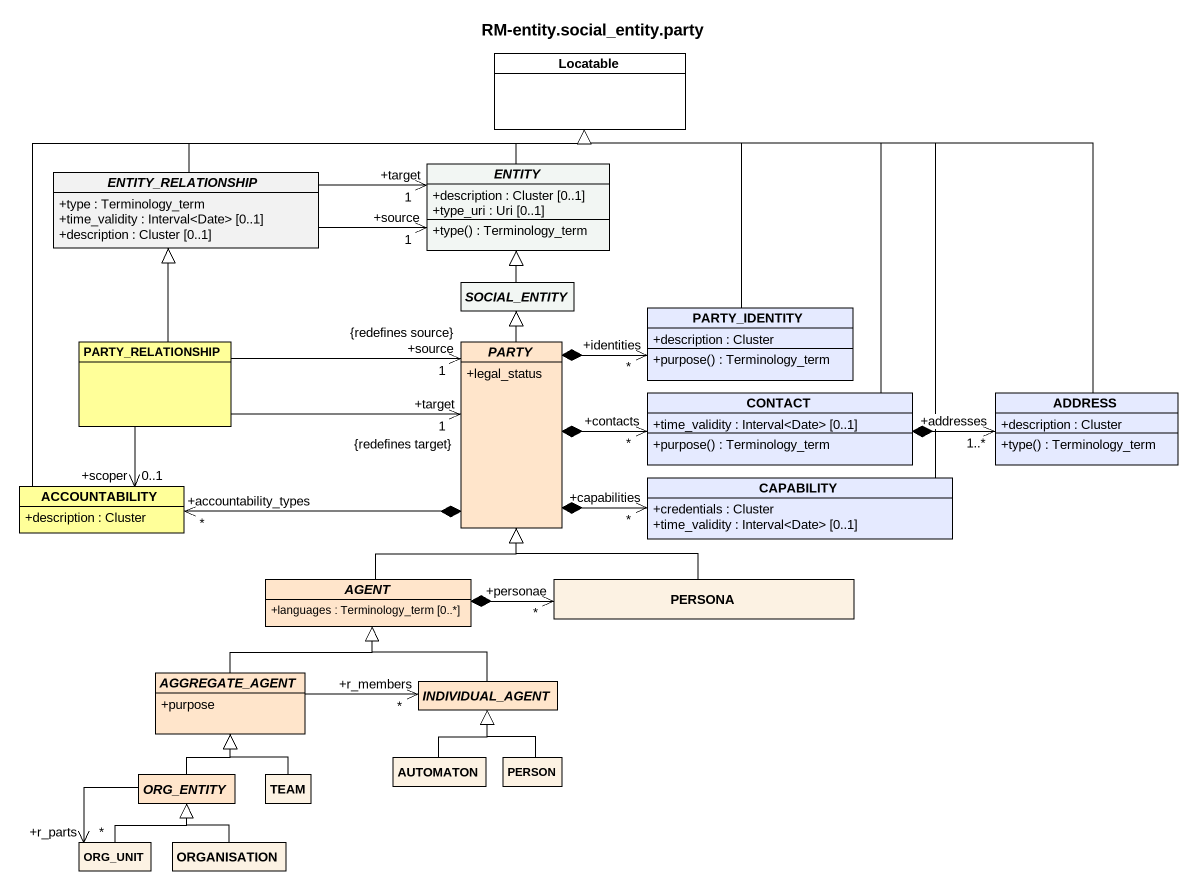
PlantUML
@startuml
title RM-entity.social_entity.party
hide circle
hide empty members
skinparam classAttributeIconSize 0
class Locatable #FFFFFF
abstract class "ENTITY" as ENTITY_ #F2F6F3 {
  +description : Cluster [0..1]
  +type_uri : Uri [0..1]
  +type() : Terminology_term
}
abstract class ENTITY_RELATIONSHIP #F2F2F2 {
  +type : Terminology_term
  +time_validity : Interval<Date> [0..1]
  +description : Cluster [0..1]
}
abstract class SOCIAL_ENTITY #F2F6F3
class PARTY_IDENTITY #E5EAFF {
  +description : Cluster
  +purpose() : Terminology_term
}
class PARTY_RELATIONSHIP #FFFF99
abstract class PARTY #FFE5CB {
  +legal_status
}
class CONTACT #E5EAFF {
  +time_validity : Interval<Date> [0..1]
  +purpose() : Terminology_term
}
class ADDRESS #E5EAFF {
  +description : Cluster
  +type() : Terminology_term
}
class ACCOUNTABILITY #FFFF99 {
  +description : Cluster
}
class CAPABILITY #E5EAFF {
  +credentials : Cluster
  +time_validity : Interval<Date> [0..1]
}
abstract class "AGENT" as AGENT_ #FFE5CB {
  +languages : Terminology_term [0..*]
}
class PERSONA
abstract class AGGREGATE_AGENT #FFE5CB {
  +purpose
}
abstract class INDIVIDUAL_AGENT #FFE5CB
class AUTOMATON
class "PERSON" as PERSON_
abstract class ORG_ENTITY #FFE5CB
class TEAM
class ORG_UNIT
class ORGANISATION
ENTITY_ -up-|> Locatable
ENTITY_ "+source\n1" <-left- ENTITY_RELATIONSHIP
ENTITY_ "+target\n1" <-left- ENTITY_RELATIONSHIP
ENTITY_RELATIONSHIP -right-|> Locatable
SOCIAL_ENTITY -up-|> ENTITY_
PARTY_IDENTITY -up-|> Locatable
PARTY_RELATIONSHIP -up-|> ENTITY_RELATIONSHIP
PARTY_RELATIONSHIP --> "+scoper\n0..1" ACCOUNTABILITY
PARTY -up-|> SOCIAL_ENTITY
PARTY *-right-> "+identities\n*" PARTY_IDENTITY
PARTY "+source\n1\n{redefines source}" <-left- PARTY_RELATIONSHIP
PARTY "+target\n1\n{redefines target}" <-left- PARTY_RELATIONSHIP
PARTY *-right-> "+contacts\n*" CONTACT
PARTY *-left-> "*\n+accountability_types" ACCOUNTABILITY
PARTY *-right-> "+capabilities\n*" CAPABILITY
CONTACT -up-|> Locatable
CONTACT *-right-> "+addresses\n1..*" ADDRESS
ADDRESS -up-|> Locatable
ACCOUNTABILITY -up-|> Locatable
CAPABILITY -up-|> Locatable
AGENT_ -up-|> PARTY
AGENT_ *-right-> "+personae\n*" PERSONA
PERSONA -up-|> PARTY
AGGREGATE_AGENT -up-|> AGENT_
INDIVIDUAL_AGENT -up-|> AGENT_
INDIVIDUAL_AGENT "+r_members\n*" <-left- AGGREGATE_AGENT
AUTOMATON -up-|> INDIVIDUAL_AGENT
PERSON_ -up-|> INDIVIDUAL_AGENT
ORG_ENTITY -up-|> AGGREGATE_AGENT
ORG_ENTITY --> "+r_parts\n*" ORG_UNIT
TEAM -up-|> AGGREGATE_AGENT
ORG_UNIT -up-|> ORG_ENTITY
ORGANISATION -up-|> ORG_ENTITY
@enduml
